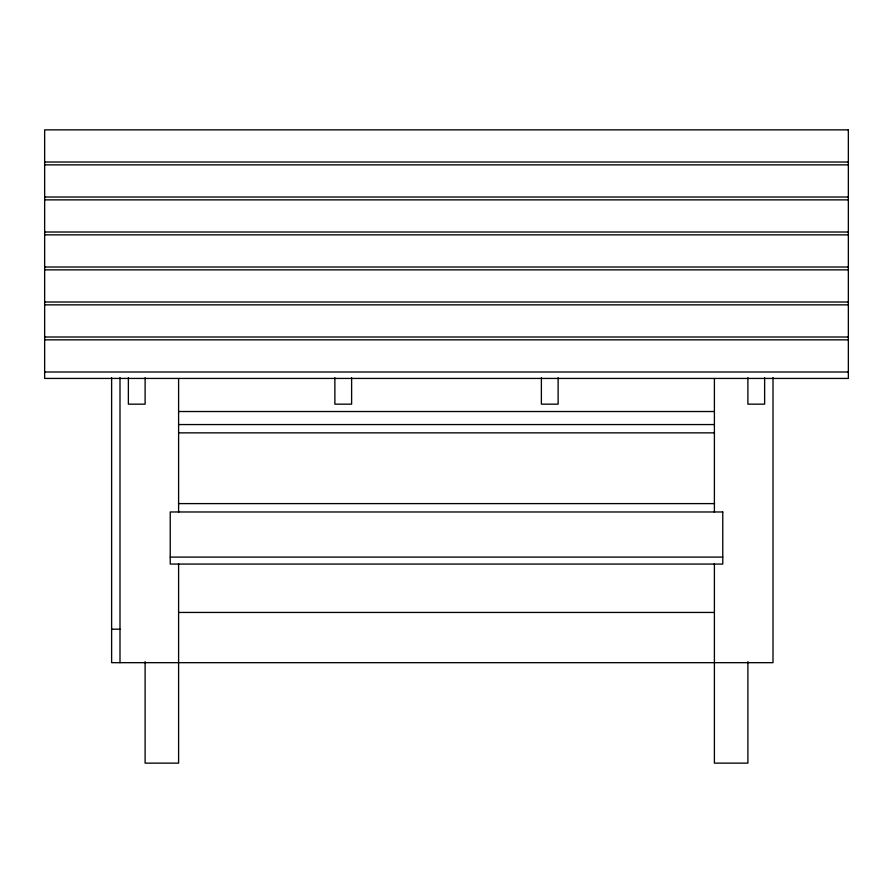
<?xml version="1.0" encoding="UTF-8"?>
<svg xmlns="http://www.w3.org/2000/svg" width="893" height="893" viewBox="0 0 893 893"><rect width="100%" height="100%" fill="white"/><g stroke="black" fill="none" stroke-linecap="round" stroke-linejoin="round"><path stroke-width="1.34" d="M44.65 162.024L848.35 162.024M44.65 164.859L848.35 164.859M44.65 197.018L848.35 197.018M44.65 199.865L848.35 199.865M44.65 232.013L848.35 232.013M44.65 234.859L848.35 234.859M44.65 267.018L848.35 267.018M44.65 269.853L848.35 269.853M44.65 302.013L848.35 302.013M44.65 304.848L848.35 304.848M44.65 337.007L848.35 337.007M44.65 339.842L848.35 339.842M44.65 372.001L848.35 372.001M178.6 411.517L714.4 411.517M178.6 424.555L714.4 424.555M178.6 432.859L714.4 432.859M178.522 503.607L714.478 503.607M170.228 557.098L722.772 557.098M178.6 612.442L714.4 612.442M111.625 629.185L119.997 629.185M773.003 377.505L773.003 662.673L111.625 662.673L111.625 377.672M764.631 377.694L764.631 404.161L747.887 404.161L747.887 377.694M747.887 661.624L747.887 763.135L714.4 763.135L714.4 563.494M714.4 378.699L714.4 512.426M558.125 377.694L558.125 404.161L541.381 404.161L541.381 377.694M351.619 377.694L351.619 404.161L334.875 404.161L334.875 377.694M178.6 378.699L178.6 512.426M178.6 563.606L178.6 763.135L145.112 763.135L145.112 661.624M145.112 377.694L145.112 404.161L128.369 404.161L128.369 377.694M119.997 377.505L119.997 662.673M848.35 129.865L44.65 129.865L44.65 378.431L848.35 378.431L848.35 129.865M722.772 511.979L170.228 511.979L170.228 564.063L722.772 564.063L722.772 511.979"/></g></svg>
